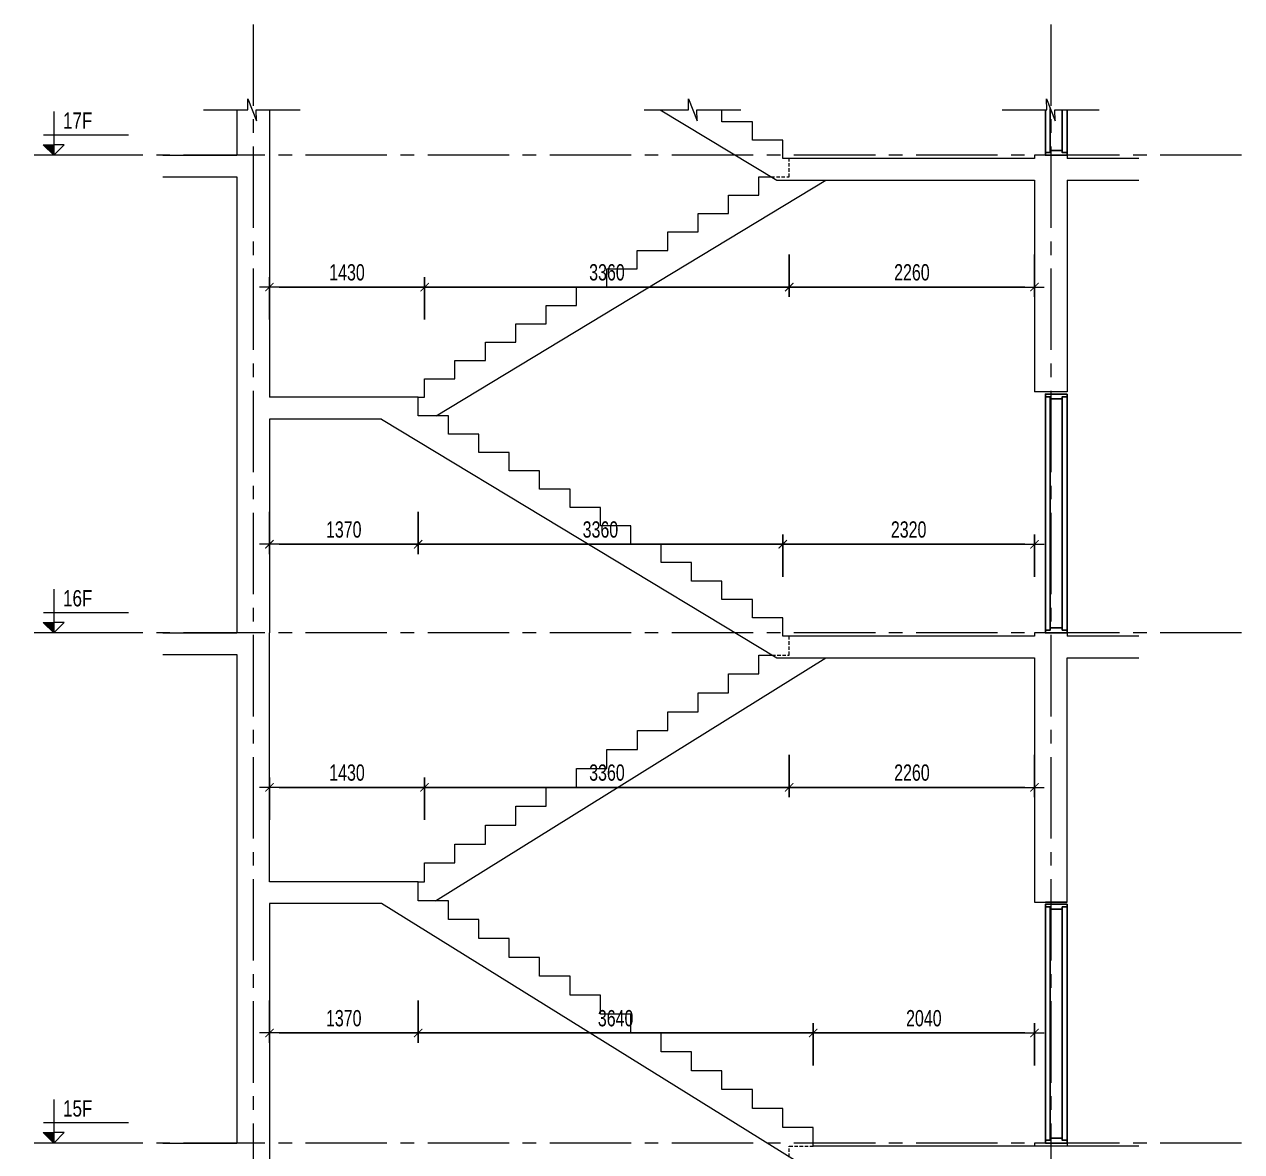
# Model space of a CAD drawing. Header units: millimetres. Extents: x -179076 to 254975, y -18667 to 296191.
# Drawn here: x 127048 to 138264, y 285263 to 295648 of the extents above; entities that cross this region are included whole.
import ezdxf

# ---------------------------------------------------------------- set-up
doc = ezdxf.new("R2010")
doc.units = ezdxf.units.MM
doc.linetypes.add('CENTER2', pattern=[1.125, 0.75, -0.125, 0.125, -0.125])
doc.linetypes.add('HIDDEN2', pattern=[4.762499999999999, 3.175, -1.5875])
doc.layers.get('Defpoints').update_dxf_attribs({"color": 151, "lineweight": 9})
doc.layers.add('A-DOOR', color=4, linetype='Continuous')
doc.layers.add('DOOR', color=4, linetype='Continuous')
for name, color, linetype, lineweight in [('NDC_S_ANNO', 7, 'Continuous', 20), ('NDC_S_AXIS', 5, 'CENTER2', 13), ('NDC_S_CONTINUOUS', 3, 'Continuous', 20), ('NDC_S_DIM', 1, 'Continuous', 15), ('NDC_S_HIDDEN', 8, 'HIDDEN2', 13), ('NDC_S_SLAB', 2, 'Continuous', 20), ('NDC_S_SYMBOL', 1, 'Continuous', 15), ('NDC_S_TEXT SYMBOL', 7, 'Continuous', 20), ('NDC_S_VN TEXT', 7, 'Continuous', 20)]:
    doc.layers.add(name, color=color, linetype=linetype, lineweight=lineweight)
doc.styles.add('NDC_ANNO', font='', dxfattribs={"width": 0.8})
doc.styles.add('NDC_DIM', font='', dxfattribs={"width": 0.75})
doc.styles.get('NDC_ANNO').set_extended_font_data('Dotum')
doc.styles.get('NDC_DIM').set_extended_font_data('Dotum')
doc.dimstyles.new('NDC_dim_60', dxfattribs={"dimscale": 60, "dimtxt": 2.5, "dimasz": 1.5, "dimexe": 1.5, "dimexo": 2.5, "dimgap": 1, "dimtad": 1, "dimdec": 0, "dimzin": 0, "dimdsep": 46, "dimtxsty": 'NDC_DIM', "dimblk": 'DIMMARK', "dimcen": 0.09, "dimdle": 1.2, "dimclrd": 1, "dimclre": 1, "dimclrt": 3, "dimadec": 0, "dimazin": 0, "dimtfac": 1, "dimtdec": 0, "dimtix": 1, "dimtofl": 0, "dimtmove": 0, "dimatfit": 3, "dimfxl": 5, "dimfxlon": 1, "dimtolj": 1, "dimtzin": 0, "dimarcsym": 0})

# ---------------------------------------------------------------- blocks, each defined once
blk = doc.blocks.new('X-SECTION-2$0$X-SEC-DOO2')
at = {"layer": 'A-DOOR'}
for p, q in [((41975.58351206721, 101971.8529757934), (41975.58351206745, 104171.8529757934)), ((42020.58351206721, 102016.8529757934), (42020.58351206745, 104126.8529757934)), ((42130.58351206721, 102016.8529757934), (42130.58351206745, 104126.8529757934)), ((42175.58351206721, 101971.8529757934), (42175.58351206745, 104171.8529757934))]:
    blk.add_line(p, q, dxfattribs=at)
for points in [[(41975.58351206745, 104171.8529757934), (41975.58351206745, 104146.8529757934), (42020.58351206745, 104146.8529757934), (42020.58351206745, 104126.8529757934), (42130.58351206745, 104126.8529757934), (42130.58351206745, 104146.8529757934), (42175.58351206745, 104146.8529757934), (42175.58351206745, 104171.8529757934)], [(41975.58351206721, 101971.8529757934), (41975.58351206721, 101996.8529757934), (42020.58351206721, 101996.8529757934), (42020.58351206721, 102016.8529757934), (42130.58351206721, 102016.8529757934), (42130.58351206721, 101996.8529757934), (42175.58351206721, 101996.8529757934), (42175.58351206721, 101971.8529757934)]]:
    blk.add_lwpolyline(points, close=True, dxfattribs=at)
at = {"layer": 'Defpoints'}
blk.add_line((41975.58351206745, 104191.8529757934), (42175.58351206745, 104191.8529757934), dxfattribs=at)
blk = doc.blocks.new('kata_block_CT')
at = {"layer": 'NDC_S_ANNO'}
blk.add_hatch(color=3, dxfattribs=at).paths.add_polyline_path([(0, 1.596954857557648), (-1.612010908633238, 1.596954857557648), (0, 0)])
at = {"layer": 'NDC_S_ANNO', "ltscale": 50}
h = blk.add_hatch(dxfattribs=at)
h.set_pattern_fill('ANSI31', color=256, scale=1.406250541793835, style=0)
h.set_pattern_definition([(45.00000000000001, (0, 5.456968210637569e-12), (-3.157122508925224, 3.157122508925225), [])])
h.paths.add_polyline_path([(0, 1.596954857557648), (0, 0), (1.612010908924276, 1.596954857557648)])
for p, q in [((-1.592704896858777, 3.140833880479477), (11.46947077315417, 3.140833880479477)), ((11.56125648126181, 5.456968210637569e-12), (-1.63869572513795, 5.456968210637569e-12))]:
    blk.add_line(p, q, dxfattribs=at)
for points in [[(0, 6.69495074864426), (0, 0)], [(0, 0), (-1.612010908924276, 1.596954857557648), (0, 1.596954857557648)], [(0, 0), (1.612010908924276, 1.596954857557648), (0, 1.596954857557648)]]:
    blk.add_lwpolyline(points, dxfattribs=at)
at = {"layer": 'NDC_S_ANNO', "color": 8, "ltscale": 50}
blk.add_lwpolyline([(0, 0), (-1.612010908633238, 1.596954857557648), (0, 1.596954857557648)], dxfattribs=at)
at = {"layer": 'NDC_S_TEXT SYMBOL', "color": 3, "style": 'NDC_ANNO', "width": 0.8}
blk.add_attdef('CT', (1.409564409346785, 4.068271311703938), '', height=2.5, dxfattribs=at)
blk = doc.blocks.new('DIMMARK')
at = {"layer": 'NDC_S_DIM', "color": 1}
blk.add_line((-1.5, 0), (1, 0), dxfattribs=at)
at = {"layer": 'NDC_S_DIM', "color": 2, "const_width": 0.1}
blk.add_lwpolyline([(-0.4242640687119285, -0.4242640687119285), (0.4242640687119285, 0.4242640687119285)], dxfattribs=at)
blk = doc.blocks.new('*D608')
at = {"layer": 'Defpoints', "color": 0, "transparency": 16777216}
for p in [(134096.1089990961, 285311.9174975918), (134096.1089990961, 284296.5328822073), (130736.1089990961, 283111.9174975919)]:
    blk.add_point(p, dxfattribs=at)
at = {"layer": 'NDC_S_DIM', "color": 1, "lineweight": -2, "transparency": 16777216}
for p, q in [((134096.1089990961, 284596.5328822073), (134096.1089990961, 284206.5328822073)), ((130736.1089990961, 283996.5328822073), (130736.1089990961, 284386.5328822073)), ((130826.1089990961, 284296.5328822073), (134006.1089990961, 284296.5328822073))]:
    blk.add_line(p, q, dxfattribs=at)
at = {"layer": 'NDC_S_DIM', "color": 1, "lineweight": -2, "transparency": 16777216, "xscale": 90, "yscale": 90, "zscale": 90, "rotation": 180}
blk.add_blockref('DIMMARK', (130736.1089990961, 284296.5328822073), dxfattribs=at)
at = {"layer": 'NDC_S_DIM', "color": 1, "lineweight": -2, "transparency": 16777216, "xscale": 90, "yscale": 90, "zscale": 90}
blk.add_blockref('DIMMARK', (134096.1089990961, 284296.5328822073), dxfattribs=at)
at = {"layer": 'NDC_S_DIM', "color": 3, "transparency": 16777216, "insert": (132416.1089990961, 284431.6346461151), "char_height": 150, "attachment_point": 5, "style": 'NDC_DIM'}
blk.add_mtext('\\A1;3360', dxfattribs=at)
blk = doc.blocks.new('*D609')
at = {"layer": 'Defpoints', "color": 0, "transparency": 16777216}
for p in [(134096.1089990961, 285311.9174975918), (136356.1089992529, 285111.9174975895), (136356.1089992529, 284296.5328822073)]:
    blk.add_point(p, dxfattribs=at)
at = {"layer": 'NDC_S_DIM', "color": 1, "lineweight": -2, "transparency": 16777216}
for p, q in [((134096.1089990961, 284596.5328822073), (134096.1089990961, 284206.5328822073)), ((136356.1089992529, 284596.5328822073), (136356.1089992529, 284206.5328822073)), ((134186.1089990961, 284296.5328822073), (136266.1089992529, 284296.5328822073))]:
    blk.add_line(p, q, dxfattribs=at)
at = {"layer": 'NDC_S_DIM', "color": 1, "lineweight": -2, "transparency": 16777216, "xscale": 90, "yscale": 90, "zscale": 90, "rotation": 180}
blk.add_blockref('DIMMARK', (134096.1089990961, 284296.5328822073), dxfattribs=at)
at = {"layer": 'NDC_S_DIM', "color": 1, "lineweight": -2, "transparency": 16777216, "xscale": 90, "yscale": 90, "zscale": 90}
blk.add_blockref('DIMMARK', (136356.1089992529, 284296.5328822073), dxfattribs=at)
at = {"layer": 'NDC_S_DIM', "color": 3, "transparency": 16777216, "insert": (135226.1089991745, 284431.6346461151), "char_height": 150, "attachment_point": 5, "style": 'NDC_DIM'}
blk.add_mtext('\\A1;2260', dxfattribs=at)
blk = doc.blocks.new('*D610')
at = {"layer": 'Defpoints', "color": 0, "transparency": 16777216}
for p in [(129306.1089992482, 287747.9174975916), (130676.1089991545, 287747.9174975916), (130676.1089991545, 286355.9174975916)]:
    blk.add_point(p, dxfattribs=at)
at = {"layer": 'NDC_S_DIM', "color": 1, "lineweight": -2, "transparency": 16777216}
for p, q in [((129306.1089992482, 286655.9174975916), (129306.1089992482, 286265.9174975916)), ((130676.1089991545, 286655.9174975916), (130676.1089991545, 286265.9174975916)), ((129396.1089992482, 286355.9174975916), (130586.1089991545, 286355.9174975916))]:
    blk.add_line(p, q, dxfattribs=at)
at = {"layer": 'NDC_S_DIM', "color": 1, "lineweight": -2, "transparency": 16777216, "xscale": 90, "yscale": 90, "zscale": 90, "rotation": 180}
blk.add_blockref('DIMMARK', (129306.1089992482, 286355.9174975916), dxfattribs=at)
at = {"layer": 'NDC_S_DIM', "color": 1, "lineweight": -2, "transparency": 16777216, "xscale": 90, "yscale": 90, "zscale": 90}
blk.add_blockref('DIMMARK', (130676.1089991545, 286355.9174975916), dxfattribs=at)
at = {"layer": 'NDC_S_DIM', "color": 3, "transparency": 16777216, "insert": (129991.1089992014, 286491.0192614993), "char_height": 150, "attachment_point": 5, "style": 'NDC_DIM'}
blk.add_mtext('\\A1;1370', dxfattribs=at)
blk = doc.blocks.new('*D611')
at = {"layer": 'Defpoints', "color": 0, "transparency": 16777216}
for p in [(130676.1089991545, 287747.9174975916), (134316.1089991545, 286355.9174975916), (134316.1089991545, 285311.9174975918)]:
    blk.add_point(p, dxfattribs=at)
at = {"layer": 'NDC_S_DIM', "color": 1, "lineweight": -2, "transparency": 16777216}
for p, q in [((130676.1089991545, 286655.9174975916), (130676.1089991545, 286265.9174975916)), ((130766.1089991545, 286355.9174975916), (134226.1089991545, 286355.9174975916)), ((134316.1089991545, 286055.9174975916), (134316.1089991545, 286445.9174975916))]:
    blk.add_line(p, q, dxfattribs=at)
at = {"layer": 'NDC_S_DIM', "color": 1, "lineweight": -2, "transparency": 16777216, "xscale": 90, "yscale": 90, "zscale": 90, "rotation": 180}
blk.add_blockref('DIMMARK', (130676.1089991545, 286355.9174975916), dxfattribs=at)
at = {"layer": 'NDC_S_DIM', "color": 1, "lineweight": -2, "transparency": 16777216, "xscale": 90, "yscale": 90, "zscale": 90}
blk.add_blockref('DIMMARK', (134316.1089991545, 286355.9174975916), dxfattribs=at)
at = {"layer": 'NDC_S_DIM', "color": 3, "transparency": 16777216, "insert": (132496.1089991545, 286491.0192614993), "char_height": 150, "attachment_point": 5, "style": 'NDC_DIM'}
blk.add_mtext('\\A1;3640', dxfattribs=at)
blk = doc.blocks.new('*D612')
at = {"layer": 'Defpoints', "color": 0, "transparency": 16777216}
for p in [(136356.108999253, 286355.9174975916), (134316.1089991545, 285311.9174975918), (136356.108999253, 285311.9174975898)]:
    blk.add_point(p, dxfattribs=at)
at = {"layer": 'NDC_S_DIM', "color": 1, "lineweight": -2, "transparency": 16777216}
for p, q in [((134316.1089991545, 286055.9174975916), (134316.1089991545, 286445.9174975916)), ((134406.1089991545, 286355.9174975916), (136266.108999253, 286355.9174975916)), ((136356.108999253, 286055.9174975916), (136356.108999253, 286445.9174975916))]:
    blk.add_line(p, q, dxfattribs=at)
at = {"layer": 'NDC_S_DIM', "color": 1, "lineweight": -2, "transparency": 16777216, "xscale": 90, "yscale": 90, "zscale": 90, "rotation": 180}
blk.add_blockref('DIMMARK', (134316.1089991545, 286355.9174975916), dxfattribs=at)
at = {"layer": 'NDC_S_DIM', "color": 1, "lineweight": -2, "transparency": 16777216, "xscale": 90, "yscale": 90, "zscale": 90}
blk.add_blockref('DIMMARK', (136356.108999253, 286355.9174975916), dxfattribs=at)
at = {"layer": 'NDC_S_DIM', "color": 3, "transparency": 16777216, "insert": (135336.1089992037, 286491.0192614993), "char_height": 150, "attachment_point": 5, "style": 'NDC_DIM'}
blk.add_mtext('\\A1;2040', dxfattribs=at)
blk = doc.blocks.new('*D613')
at = {"layer": 'Defpoints', "color": 0, "transparency": 16777216}
for p in [(130736.1089991545, 288618.6867283608), (129306.1089992482, 287747.9174975916), (130736.1089991545, 287747.9174975916)]:
    blk.add_point(p, dxfattribs=at)
at = {"layer": 'NDC_S_DIM', "color": 1, "lineweight": -2, "transparency": 16777216}
for p, q in [((129306.1089992482, 288318.6867283608), (129306.1089992482, 288708.6867283608)), ((130736.1089991545, 288318.6867283608), (130736.1089991545, 288708.6867283608)), ((129396.1089992482, 288618.6867283608), (130646.1089991545, 288618.6867283608))]:
    blk.add_line(p, q, dxfattribs=at)
at = {"layer": 'NDC_S_DIM', "color": 1, "lineweight": -2, "transparency": 16777216, "xscale": 90, "yscale": 90, "zscale": 90, "rotation": 180}
blk.add_blockref('DIMMARK', (129306.1089992482, 288618.6867283608), dxfattribs=at)
at = {"layer": 'NDC_S_DIM', "color": 1, "lineweight": -2, "transparency": 16777216, "xscale": 90, "yscale": 90, "zscale": 90}
blk.add_blockref('DIMMARK', (130736.1089991545, 288618.6867283608), dxfattribs=at)
at = {"layer": 'NDC_S_DIM', "color": 3, "transparency": 16777216, "insert": (130021.1089992014, 288753.7884922686), "char_height": 150, "attachment_point": 5, "style": 'NDC_DIM'}
blk.add_mtext('\\A1;1430', dxfattribs=at)
blk = doc.blocks.new('*D614')
at = {"layer": 'Defpoints', "color": 0, "transparency": 16777216}
for p in [(134096.3347168954, 289837.7636514377), (134096.3347168954, 288618.6867283608), (130736.1089991545, 287747.9174975916)]:
    blk.add_point(p, dxfattribs=at)
at = {"layer": 'NDC_S_DIM', "color": 1, "lineweight": -2, "transparency": 16777216}
for p, q in [((134096.3347168954, 288918.6867283608), (134096.3347168954, 288528.6867283608)), ((130736.1089991545, 288318.6867283608), (130736.1089991545, 288708.6867283608)), ((130826.1089991545, 288618.6867283608), (134006.3347168954, 288618.6867283608))]:
    blk.add_line(p, q, dxfattribs=at)
at = {"layer": 'NDC_S_DIM', "color": 1, "lineweight": -2, "transparency": 16777216, "xscale": 90, "yscale": 90, "zscale": 90, "rotation": 180}
blk.add_blockref('DIMMARK', (130736.1089991545, 288618.6867283608), dxfattribs=at)
at = {"layer": 'NDC_S_DIM', "color": 1, "lineweight": -2, "transparency": 16777216, "xscale": 90, "yscale": 90, "zscale": 90}
blk.add_blockref('DIMMARK', (134096.3347168954, 288618.6867283608), dxfattribs=at)
at = {"layer": 'NDC_S_DIM', "color": 3, "transparency": 16777216, "insert": (132416.2218580249, 288753.7884922686), "char_height": 150, "attachment_point": 5, "style": 'NDC_DIM'}
blk.add_mtext('\\A1;3360', dxfattribs=at)
blk = doc.blocks.new('*D615')
at = {"layer": 'Defpoints', "color": 0, "transparency": 16777216}
for p in [(134096.3347168954, 289837.7636514377), (136356.1089992529, 289837.7636514377), (136356.1089992529, 288618.6867283608)]:
    blk.add_point(p, dxfattribs=at)
at = {"layer": 'NDC_S_DIM', "color": 1, "lineweight": -2, "transparency": 16777216}
for p, q in [((134096.3347168954, 288918.6867283608), (134096.3347168954, 288528.6867283608)), ((136356.1089992529, 288918.6867283608), (136356.1089992529, 288528.6867283608)), ((134186.3347168954, 288618.6867283608), (136266.1089992529, 288618.6867283608))]:
    blk.add_line(p, q, dxfattribs=at)
at = {"layer": 'NDC_S_DIM', "color": 1, "lineweight": -2, "transparency": 16777216, "xscale": 90, "yscale": 90, "zscale": 90, "rotation": 180}
blk.add_blockref('DIMMARK', (134096.3347168954, 288618.6867283608), dxfattribs=at)
at = {"layer": 'NDC_S_DIM', "color": 1, "lineweight": -2, "transparency": 16777216, "xscale": 90, "yscale": 90, "zscale": 90}
blk.add_blockref('DIMMARK', (136356.1089992529, 288618.6867283608), dxfattribs=at)
at = {"layer": 'NDC_S_DIM', "color": 3, "transparency": 16777216, "insert": (135226.2218580741, 288753.7884922686), "char_height": 150, "attachment_point": 5, "style": 'NDC_DIM'}
blk.add_mtext('\\A1;2260', dxfattribs=at)
blk = doc.blocks.new('*D616')
at = {"layer": 'Defpoints', "color": 0, "transparency": 16777216}
for p in [(129306.1089992482, 292011.9174975919), (130676.1089990961, 292042.6867283611), (130676.1089990961, 290858.0713437457)]:
    blk.add_point(p, dxfattribs=at)
at = {"layer": 'NDC_S_DIM', "color": 1, "lineweight": -2, "transparency": 16777216}
for p, q in [((129306.1089992482, 291158.0713437457), (129306.1089992482, 290768.0713437457)), ((130676.1089990961, 291158.0713437457), (130676.1089990961, 290768.0713437457)), ((129396.1089992482, 290858.0713437457), (130586.1089990961, 290858.0713437457))]:
    blk.add_line(p, q, dxfattribs=at)
at = {"layer": 'NDC_S_DIM', "color": 1, "lineweight": -2, "transparency": 16777216, "xscale": 90, "yscale": 90, "zscale": 90, "rotation": 180}
blk.add_blockref('DIMMARK', (129306.1089992482, 290858.0713437457), dxfattribs=at)
at = {"layer": 'NDC_S_DIM', "color": 1, "lineweight": -2, "transparency": 16777216, "xscale": 90, "yscale": 90, "zscale": 90}
blk.add_blockref('DIMMARK', (130676.1089990961, 290858.0713437457), dxfattribs=at)
at = {"layer": 'NDC_S_DIM', "color": 3, "transparency": 16777216, "insert": (129991.1089991722, 290993.1731076534), "char_height": 150, "attachment_point": 5, "style": 'NDC_DIM'}
blk.add_mtext('\\A1;1370', dxfattribs=at)
blk = doc.blocks.new('*D617')
at = {"layer": 'Defpoints', "color": 0, "transparency": 16777216}
for p in [(130676.1089990961, 292042.6867283611), (134036.1089990961, 290858.0713437457), (134036.1089990961, 290011.9174975898)]:
    blk.add_point(p, dxfattribs=at)
at = {"layer": 'NDC_S_DIM', "color": 1, "lineweight": -2, "transparency": 16777216}
for p, q in [((130676.1089990961, 291158.0713437457), (130676.1089990961, 290768.0713437457)), ((130766.1089990961, 290858.0713437457), (133946.1089990961, 290858.0713437457)), ((134036.1089990961, 290558.0713437457), (134036.1089990961, 290948.0713437457))]:
    blk.add_line(p, q, dxfattribs=at)
at = {"layer": 'NDC_S_DIM', "color": 1, "lineweight": -2, "transparency": 16777216, "xscale": 90, "yscale": 90, "zscale": 90, "rotation": 180}
blk.add_blockref('DIMMARK', (130676.1089990961, 290858.0713437457), dxfattribs=at)
at = {"layer": 'NDC_S_DIM', "color": 1, "lineweight": -2, "transparency": 16777216, "xscale": 90, "yscale": 90, "zscale": 90}
blk.add_blockref('DIMMARK', (134036.1089990961, 290858.0713437457), dxfattribs=at)
at = {"layer": 'NDC_S_DIM', "color": 3, "transparency": 16777216, "insert": (132356.1089990961, 290993.1731076534), "char_height": 150, "attachment_point": 5, "style": 'NDC_DIM'}
blk.add_mtext('\\A1;3360', dxfattribs=at)
blk = doc.blocks.new('*D618')
at = {"layer": 'Defpoints', "color": 0, "transparency": 16777216}
for p in [(136356.108999253, 290858.0713437457), (134036.1089990961, 290011.9174975898), (136356.108999253, 290011.9174975898)]:
    blk.add_point(p, dxfattribs=at)
at = {"layer": 'NDC_S_DIM', "color": 1, "lineweight": -2, "transparency": 16777216}
for p, q in [((134036.1089990961, 290558.0713437457), (134036.1089990961, 290948.0713437457)), ((134126.1089990961, 290858.0713437457), (136266.108999253, 290858.0713437457)), ((136356.108999253, 290558.0713437457), (136356.108999253, 290948.0713437457))]:
    blk.add_line(p, q, dxfattribs=at)
at = {"layer": 'NDC_S_DIM', "color": 1, "lineweight": -2, "transparency": 16777216, "xscale": 90, "yscale": 90, "zscale": 90, "rotation": 180}
blk.add_blockref('DIMMARK', (134036.1089990961, 290858.0713437457), dxfattribs=at)
at = {"layer": 'NDC_S_DIM', "color": 1, "lineweight": -2, "transparency": 16777216, "xscale": 90, "yscale": 90, "zscale": 90}
blk.add_blockref('DIMMARK', (136356.108999253, 290858.0713437457), dxfattribs=at)
at = {"layer": 'NDC_S_DIM', "color": 3, "transparency": 16777216, "insert": (135196.1089991746, 290993.1731076534), "char_height": 150, "attachment_point": 5, "style": 'NDC_DIM'}
blk.add_mtext('\\A1;2320', dxfattribs=at)
blk = doc.blocks.new('*D619')
at = {"layer": 'Defpoints', "color": 0, "transparency": 16777216}
for p in [(130736.1089990961, 293227.3021129766), (129306.1089992483, 292211.9174975919), (130736.1089990961, 292211.9174975919)]:
    blk.add_point(p, dxfattribs=at)
at = {"layer": 'NDC_S_DIM', "color": 1, "lineweight": -2, "transparency": 16777216}
for p, q in [((129306.1089992483, 292927.3021129766), (129306.1089992483, 293317.3021129766)), ((130736.1089990961, 292927.3021129766), (130736.1089990961, 293317.3021129766)), ((129396.1089992483, 293227.3021129766), (130646.1089990961, 293227.3021129766))]:
    blk.add_line(p, q, dxfattribs=at)
at = {"layer": 'NDC_S_DIM', "color": 1, "lineweight": -2, "transparency": 16777216, "xscale": 90, "yscale": 90, "zscale": 90, "rotation": 180}
blk.add_blockref('DIMMARK', (129306.1089992483, 293227.3021129766), dxfattribs=at)
at = {"layer": 'NDC_S_DIM', "color": 1, "lineweight": -2, "transparency": 16777216, "xscale": 90, "yscale": 90, "zscale": 90}
blk.add_blockref('DIMMARK', (130736.1089990961, 293227.3021129766), dxfattribs=at)
at = {"layer": 'NDC_S_DIM', "color": 3, "transparency": 16777216, "insert": (130021.1089991722, 293362.4038768843), "char_height": 150, "attachment_point": 5, "style": 'NDC_DIM'}
blk.add_mtext('\\A1;1430', dxfattribs=at)
blk = doc.blocks.new('*D620')
at = {"layer": 'Defpoints', "color": 0, "transparency": 16777216}
for p in [(134096.1089990961, 294242.6867283611), (134096.1089990961, 293227.3021129766), (130736.1089990961, 292211.9174975919)]:
    blk.add_point(p, dxfattribs=at)
at = {"layer": 'NDC_S_DIM', "color": 1, "lineweight": -2, "transparency": 16777216}
for p, q in [((134096.1089990961, 293527.3021129766), (134096.1089990961, 293137.3021129766)), ((130736.1089990961, 292927.3021129766), (130736.1089990961, 293317.3021129766)), ((130826.1089990961, 293227.3021129766), (134006.1089990961, 293227.3021129766))]:
    blk.add_line(p, q, dxfattribs=at)
at = {"layer": 'NDC_S_DIM', "color": 1, "lineweight": -2, "transparency": 16777216, "xscale": 90, "yscale": 90, "zscale": 90, "rotation": 180}
blk.add_blockref('DIMMARK', (130736.1089990961, 293227.3021129766), dxfattribs=at)
at = {"layer": 'NDC_S_DIM', "color": 1, "lineweight": -2, "transparency": 16777216, "xscale": 90, "yscale": 90, "zscale": 90}
blk.add_blockref('DIMMARK', (134096.1089990961, 293227.3021129766), dxfattribs=at)
at = {"layer": 'NDC_S_DIM', "color": 3, "transparency": 16777216, "insert": (132416.1089990961, 293362.4038768843), "char_height": 150, "attachment_point": 5, "style": 'NDC_DIM'}
blk.add_mtext('\\A1;3360', dxfattribs=at)
blk = doc.blocks.new('*D621')
at = {"layer": 'Defpoints', "color": 0, "transparency": 16777216}
for p in [(134096.1089990961, 294242.6867283611), (136356.108999253, 294211.9174975898), (136356.108999253, 293227.3021129766)]:
    blk.add_point(p, dxfattribs=at)
at = {"layer": 'NDC_S_DIM', "color": 1, "lineweight": -2, "transparency": 16777216}
for p, q in [((134096.1089990961, 293527.3021129766), (134096.1089990961, 293137.3021129766)), ((136356.108999253, 293527.3021129766), (136356.108999253, 293137.3021129766)), ((134186.1089990961, 293227.3021129766), (136266.108999253, 293227.3021129766))]:
    blk.add_line(p, q, dxfattribs=at)
at = {"layer": 'NDC_S_DIM', "color": 1, "lineweight": -2, "transparency": 16777216, "xscale": 90, "yscale": 90, "zscale": 90, "rotation": 180}
blk.add_blockref('DIMMARK', (134096.1089990961, 293227.3021129766), dxfattribs=at)
at = {"layer": 'NDC_S_DIM', "color": 1, "lineweight": -2, "transparency": 16777216, "xscale": 90, "yscale": 90, "zscale": 90}
blk.add_blockref('DIMMARK', (136356.108999253, 293227.3021129766), dxfattribs=at)
at = {"layer": 'NDC_S_DIM', "color": 3, "transparency": 16777216, "insert": (135226.1089991746, 293362.4038768843), "char_height": 150, "attachment_point": 5, "style": 'NDC_DIM'}
blk.add_mtext('\\A1;2260', dxfattribs=at)

msp = doc.modelspace()

# ---------------------------------------------------------------- linework, layer by layer
at = {"layer": 'A-DOOR'}
for p, q in [((136456.108999253, 294441.9174967245), (136456.1089992529, 294860.2784797237)), ((136501.108999253, 294486.9174967245), (136501.1089992529, 294872.7784795724)), ((136611.108999253, 294486.9174967245), (136611.1089992529, 294860.2784797237)), ((136656.108999253, 294441.9174967245), (136656.1089992529, 294860.2784797237))]:
    msp.add_line(p, q, dxfattribs=at)
at = {"layer": 'A-DOOR', "elevation": 1.522910461903844e-10}
msp.add_lwpolyline([(136656.108999253, 294441.9174967245), (136656.108999253, 294466.9174967245), (136611.108999253, 294466.9174967245), (136611.108999253, 294486.9174967245), (136501.108999253, 294486.9174967245), (136501.108999253, 294466.9174967245), (136456.108999253, 294466.9174967245), (136456.108999253, 294441.9174967245)], close=True, dxfattribs=at)
at = {"layer": 'NDC_S_AXIS', "ltscale": 1000}
for p, q in [((129156.1089992483, 295647.8149196772), (129156.1089992483, 263235.6080681033)), ((136506.108999253, 295647.8149196772), (136507.6077492154, 263192.5378504504))]:
    msp.add_line(p, q, dxfattribs=at)
for points in [[(138264.4265629904, 294441.9174967245), (127048.1471500572, 294441.9174967245)], [(138264.4265629904, 290041.9174967245), (127048.1471500572, 290041.9174967245)], [(138264.4265629904, 285341.9174967245), (127048.1471500572, 285341.9174967245)], [(138264.4265629904, 285341.9174967245), (127048.1471500572, 285341.9174967245)]]:
    msp.add_lwpolyline(points, dxfattribs=at)
at = {"layer": 'NDC_S_CONTINUOUS'}
for p, q in [((130842.7623663985, 292042.6867283611), (134431.8532754863, 294211.9174975898, -1.74816174465704e-09)), ((130835.0344831936, 287573.9174975916), (134433.4740824229, 289811.9174975895))]:
    msp.add_line(p, q, dxfattribs=at)
at = {"layer": 'NDC_S_CONTINUOUS', "elevation": 1.614241692766221e-10}
msp.add_lwpolyline([(130676.1089990961, 292211.9174975919), (130736.1089990961, 292211.9174975919), (130736.1089990961, 292381.1482668227), (131016.1089990961, 292381.1482668227), (131016.1089990961, 292550.3790360534), (131296.1089990961, 292550.3790360534), (131296.1089990961, 292719.6098052842), (131576.1089990961, 292719.6098052842), (131576.1089990961, 292888.8405745149), (131856.1089990961, 292888.8405745149), (131856.1089990961, 293058.0713437457), (132136.1089990961, 293058.0713437457), (132136.1089990961, 293227.3021129766), (132416.1089990961, 293227.3021129766), (132416.1089990961, 293396.5328822073), (132696.1089990961, 293396.5328822073), (132696.1089990961, 293565.7636514381), (132976.1089990961, 293565.7636514381), (132976.1089990961, 293734.9944206688), (133256.1089990961, 293734.9944206688), (133256.1089990961, 293904.2251898996), (133536.1089990961, 293904.2251898996), (133536.1089990961, 294073.4559591303), (133816.1089990961, 294073.4559591303), (133816.1089990961, 294242.6867283611), (133929.4556317937, 294242.6867283611)], dxfattribs=at)
at = {"layer": 'NDC_S_CONTINUOUS'}
msp.add_lwpolyline([(130676.1089991545, 287747.9174975916), (130736.1089991545, 287747.9174975916), (130736.1089991545, 287922.0713437455), (131016.1278089663, 287922.0713437455), (131016.1278089663, 288096.2251898993), (131296.146618778, 288096.2251898993), (131296.146618778, 288270.3790360531), (131576.1654285897, 288270.3790360531), (131576.1654285897, 288444.532882207), (131856.1842384015, 288444.532882207), (131856.1842384015, 288618.6867283608), (132136.2030482132, 288618.6867283608), (132136.2030482132, 288792.8405745147), (132416.2218580249, 288792.8405745147), (132416.2218580249, 288966.9944206685), (132696.2406678367, 288966.9944206685), (132696.2406678367, 289141.1482668223), (132976.2594776484, 289141.1482668223), (132976.2594776484, 289315.3021129762), (133256.2782874602, 289315.3021129762), (133256.2782874602, 289489.4559591301), (133536.2970972719, 289489.4559591301), (133536.2970972719, 289663.6098052839), (133816.3159070836, 289663.6098052839), (133816.3159070836, 289837.7636514377), (133937.6010863396, 289837.7636514377)], dxfattribs=at)
at = {"layer": 'NDC_S_HIDDEN', "ltscale": 10}
for points in [[(133929.4556317937, 294242.6867283611), (134096.1089990961, 294242.6867283611), (134096.1089990961, 294411.9174975918)], [(133937.6010863396, 289837.7636514377), (134096.3347168954, 289837.7636514377), (134096.3347168954, 290011.9174975916)]]:
    msp.add_lwpolyline(points, dxfattribs=at)
at = {"layer": 'NDC_S_HIDDEN', "ltscale": 10, "elevation": 1.614241692766221e-10}
msp.add_lwpolyline([(134096.1089990961, 285213.1600466613), (134096.1089990961, 285311.9174975918), (134316.1089991545, 285311.9174975918)], dxfattribs=at)
at = {"layer": 'NDC_S_SLAB'}
for p, q in [((129006.1089992482, 294860.2784797237), (129006.1089992482, 294441.9174975919)), ((129306.1089992482, 294860.2784797237), (129306.1089992482, 294441.9174975919)), ((132907.6220068118, 294860.2784797238), (133980.3647227062, 294211.9174975898)), ((129306.1089992483, 294441.9174975919), (129306.1089992483, 292211.9174975918)), ((136356.108999253, 294441.9174967245), (136356.108999253, 294411.9174975898)), ((136656.108999253, 294441.9174967245), (136356.108999253, 294441.9174967245)), ((136656.108999253, 294441.9174967245), (136656.108999253, 294411.9174975898)), ((128323.8883318202, 294241.9174975919), (129006.1089992482, 294241.9174975919)), ((129006.1089992482, 294241.9174975919), (129006.1089992482, 290041.9174975919)), ((133980.3647227062, 294211.9174975898), (136356.108999253, 294211.9174975898)), ((136356.108999253, 294211.9174975898), (136356.108999253, 292261.9174967245)), ((136656.108999253, 294211.9174975898), (137318.1165575131, 294211.9174975898)), ((136656.108999253, 294211.9174975898), (136656.108999253, 292261.9174967245)), ((136656.108999253, 292261.9174967245), (136356.108999253, 292261.9174967245)), ((130340.3647227028, 292011.9174975919), (129306.1089992482, 292011.9174975919)), ((129306.1089992482, 292011.9174975919), (129306.1089992482, 290041.9174975919)), ((130340.3647227028, 292011.9174975919), (133980.3647227062, 289811.9174975898)), ((136356.108999253, 290041.9174967245), (136356.108999253, 290011.9174975898)), ((136656.108999253, 290041.9174967245), (136356.108999253, 290041.9174967245)), ((136656.108999253, 290041.9174967245), (136656.108999253, 290011.9174975898)), ((128323.8883318201, 289841.9174967239), (129006.1089992482, 289841.9174967239)), ((129006.1089992482, 289841.9174967239), (129006.1089992482, 285341.9174967239)), ((133980.3647227063, 289811.9174975898), (136356.108999253, 289811.9174975898)), ((133980.3647227062, 289811.9174975898), (136356.108999253, 289811.9174975898)), ((136356.1089992529, 289811.9174967218), (136356.1089992529, 287561.9174958565)), ((136656.1089992529, 287561.9174958565), (136656.1089992529, 289811.9174967218)), ((136656.108999253, 289811.9174975898), (137318.1165575131, 289811.9174975898)), ((136356.1089992529, 287561.9174958565), (136656.1089992527, 287561.9174958565)), ((129306.1089992483, 285341.9174975919), (129306.1089992483, 283111.9174975918)), ((136356.108999253, 285341.9174967245), (136356.108999253, 285311.9174975898)), ((136656.108999253, 285341.9174967245), (136356.108999253, 285341.9174967245)), ((136656.108999253, 285341.9174967245), (136656.108999253, 285311.9174975898))]:
    msp.add_line(p, q, dxfattribs=at)
for points in [[(136356.108999253, 294411.9174975898), (134036.1089990961, 294411.9174975898), (134036.1089990961, 294581.1482668227), (133756.1089990961, 294581.1482668227), (133756.1089990961, 294750.3790360534), (133476.1089990961, 294750.3790360534), (133476.1089990961, 294860.2784797237)], [(128323.8883318202, 294441.9174975919), (129006.1089992482, 294441.9174975919)], [(137318.1165574969, 294411.9174975898), (136656.108999253, 294411.9174975898)], [(136356.108999253, 290011.9174975898), (134036.1089990961, 290011.9174975898), (134036.1089990961, 290181.1482668227), (133756.1089990961, 290181.1482668227), (133756.1089990961, 290350.3790360534), (133476.1089990961, 290350.3790360534), (133476.1089990961, 290519.6098052842), (133196.1089990961, 290519.6098052842), (133196.1089990961, 290688.8405745149), (132916.1089990961, 290688.8405745149), (132916.1089990961, 290858.0713437457), (132636.1089990961, 290858.0713437457), (132636.1089990961, 291027.3021129766), (132356.1089990961, 291027.3021129766), (132356.1089990961, 291196.5328822073), (132076.1089990961, 291196.5328822073), (132076.1089990961, 291365.7636514381), (131796.1089990961, 291365.7636514381), (131796.1089990961, 291534.9944206688), (131516.1089990961, 291534.9944206688), (131516.1089990961, 291704.2251898996), (131236.1089990961, 291704.2251898996), (131236.1089990961, 291873.4559591303), (130956.1089990961, 291873.4559591303), (130956.1089990961, 292042.6867283611), (130676.1089990961, 292042.6867283611), (130676.1089990961, 292211.9174975919), (129306.1089992483, 292211.9174975919)], [(128323.8883318202, 290041.9174975919), (129006.1089992482, 290041.9174975919)], [(137318.1165575131, 285311.9174975916), (134316.1089991545, 285311.9174975916), (134316.1089991545, 285485.9174975916), (134036.1089991545, 285485.9174975916), (134036.1089991545, 285659.9174975916), (133756.1089991545, 285659.9174975916), (133756.1089991545, 285833.9174975916), (133476.1089991545, 285833.9174975916), (133476.1089991545, 286007.9174975916), (133196.1089991545, 286007.9174975916), (133196.1089991545, 286181.9174975916), (132916.1089991545, 286181.9174975916), (132916.1089991545, 286355.9174975916), (132636.1089991545, 286355.9174975916), (132636.1089991545, 286529.9174975916), (132356.1089991545, 286529.9174975916), (132356.1089991545, 286703.9174975916), (132076.1089991545, 286703.9174975916), (132076.1089991545, 286877.9174975916), (131796.1089991545, 286877.9174975916), (131796.1089991545, 287051.9174975916), (131516.1089991545, 287051.9174975916), (131516.1089991545, 287225.9174975916), (131236.1089991545, 287225.9174975916), (131236.1089991545, 287399.9174975916), (130956.1089991545, 287399.9174975916), (130956.1089991545, 287573.9174975916), (130676.1089991545, 287573.9174975916), (130676.1089991545, 287747.9174975916), (129306.1089992482, 287747.9174975916), (129306.1089992482, 290041.9174967245)], [(137318.1165574969, 290011.9174975898), (136656.108999253, 290011.9174975898)], [(136356.3347169938, 285111.9174975895), (134259.0280435794, 285111.9174975895), (130339.0280435761, 287547.9174975916), (129306.1089992482, 287547.9174975916), (129306.1089992482, 285329.9174971578)], [(128323.8883318201, 285341.9174967245), (128323.8883318201, 285341.9174967239), (129006.1089992482, 285341.9174967239)], [(137318.1165574969, 285311.9174975898), (136656.108999253, 285311.9174975898)]]:
    msp.add_lwpolyline(points, dxfattribs=at)
at = {"layer": 'NDC_S_SYMBOL'}
for points in [[(128698.7356444362, 294860.2784797237), (129108.3522059268, 294860.2784797237), (129106.1782930291, 294960.2784797237), (129186.1782934761, 294760.2784795375), (129184.0043802059, 294860.2784797237), (129590.2898999674, 294860.2784797237)], [(132759.5292596319, 294860.2784797237), (133169.1458211225, 294860.2784797237), (133166.9719082248, 294960.2784797237), (133246.9719086718, 294760.2784795375), (133244.7979954016, 294860.2784797237), (133651.0835151631, 294860.2784797237)], [(136058.6663504365, 294860.2784797237), (136468.2829119271, 294860.2784797237), (136466.1089990294, 294960.2784797237), (136546.1089994764, 294760.2784795375), (136543.9350862062, 294860.2784797237), (136950.2206059677, 294860.2784797237)]]:
    msp.add_lwpolyline(points, dxfattribs=at)

# ---------------------------------------------------------------- block references
at = {"layer": 'DOOR', "xscale": -1}
for p in [(178631.6925113202, 188070.0645209311), (178631.6925113201, 183370.0645200631)]:
    msp.add_blockref('X-SECTION-2$0$X-SEC-DOO2', p, dxfattribs=at)
at = {"layer": 'NDC_S_VN TEXT', "xscale": 60, "yscale": 60, "zscale": 60}
for p, values in [((127319.802741988, 294441.9174967242), {'CT': '17F'}), ((127319.802741988, 290041.9174967242), {'CT': '16F'}), ((127319.802741988, 285341.9174967242), {'CT': '15F'})]:
    msp.add_blockref('kata_block_CT', p, dxfattribs=at).add_auto_attribs(values)

# ---------------------------------------------------------------- dimensions: what is measured, and where the dimension line sits
at = {"layer": 'NDC_S_DIM'}
for base, p1, p2, picture, middle in [((134096.1089990961, 293227.3021129766), (130736.1089990961, 292211.9174975919), (134096.1089990961, 294242.6867283611), '*D620', (132416.1089990961, 293362.4038768843)), ((136356.108999253, 293227.3021129766), (134096.1089990961, 294242.6867283611), (136356.108999253, 294211.9174975898), '*D621', (135226.1089991746, 293362.4038768843)), ((134036.1089990961, 290858.0713437457), (130676.1089990961, 292042.6867283611), (134036.1089990961, 290011.9174975898), '*D617', (132356.1089990961, 290993.1731076534)), ((136356.108999253, 290858.0713437457), (134036.1089990961, 290011.9174975898), (136356.108999253, 290011.9174975898), '*D618', (135196.1089991746, 290993.1731076534)), ((134096.3347168954, 288618.6867283608), (130736.1089991545, 287747.9174975916), (134096.3347168954, 289837.7636514377), '*D614', (132416.2218580249, 288753.7884922686)), ((136356.1089992529, 288618.6867283608), (134096.3347168954, 289837.7636514377), (136356.1089992529, 289837.7636514377), '*D615', (135226.2218580741, 288753.7884922686)), ((134316.1089991545, 286355.9174975916), (130676.1089991545, 287747.9174975916), (134316.1089991545, 285311.9174975918), '*D611', (132496.1089991545, 286491.0192614993)), ((136356.108999253, 286355.9174975916), (134316.1089991545, 285311.9174975918), (136356.108999253, 285311.9174975898), '*D612', (135336.1089992037, 286491.0192614993)), ((134096.1089990961, 284296.5328822073), (130736.1089990961, 283111.9174975919), (134096.1089990961, 285311.9174975918), '*D608', (132416.1089990961, 284431.6346461151)), ((136356.1089992529, 284296.5328822073), (134096.1089990961, 285311.9174975918), (136356.1089992529, 285111.9174975895), '*D609', (135226.1089991745, 284431.6346461151))]:
    dim = msp.add_linear_dim(base=base, p1=p1, p2=p2, dimstyle='NDC_dim_60', override={"dimtmove": 1}, dxfattribs=at)
    dim.commit()
    dim.dimension.update_dxf_attribs({"geometry": picture, "text_midpoint": middle})
for base, p1, p2, picture, middle in [((130736.1089990961, 293227.3021129766), (129306.1089992483, 292211.9174975919), (130736.1089990961, 292211.9174975919), '*D619', (130021.1089991722, 293362.4038768843)), ((130676.1089990961, 290858.0713437457), (129306.1089992482, 292011.9174975919), (130676.1089990961, 292042.6867283611), '*D616', (129991.1089991722, 290993.1731076534)), ((130736.1089991545, 288618.6867283608), (129306.1089992482, 287747.9174975916), (130736.1089991545, 287747.9174975916), '*D613', (130021.1089992014, 288753.7884922686)), ((130676.1089991545, 286355.9174975916), (129306.1089992482, 287747.9174975916), (130676.1089991545, 287747.9174975916), '*D610', (129991.1089992014, 286491.0192614993))]:
    dim = msp.add_linear_dim(base=base, p1=p1, p2=p2, dimstyle='NDC_dim_60', dxfattribs=at)
    dim.commit()
    dim.dimension.update_dxf_attribs({"geometry": picture, "text_midpoint": middle})

doc.saveas('drawing.dxf')
